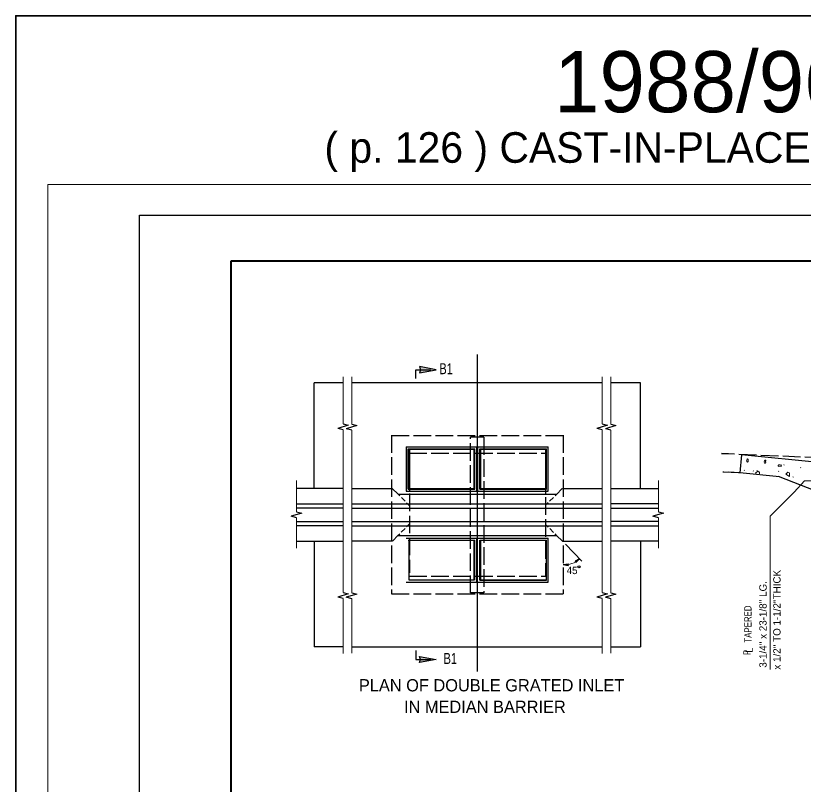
# Model space of a CAD drawing. Extents: x 444 to 815, y -532 to -224.
# Drawn here: x 444.2 to 573, y -395.4 to -269.8 of the extents above; entities that cross this region are included whole.
import ezdxf

# ---------------------------------------------------------------- set-up
doc = ezdxf.new("R2010")
doc.units = 0
doc.header["$LTSCALE"] = 0.48
doc.linetypes.add('LONG_DASHED', pattern=[7.5, 6, -1.5])
for name, color, linetype, lineweight in [('1', 7, 'Continuous', 13), ('10', 7, 'Continuous', 13), ('15', 7, 'Continuous', 25), ('16', 7, 'Continuous', 25)]:
    doc.layers.add(name, color=color, linetype=linetype, lineweight=lineweight)

msp = doc.modelspace()

# ---------------------------------------------------------------- hatches: boundary and pattern name
at = {"layer": '1'}
for points in [[(510.2169, -328.1742), (512.9451, -327.6747), (510.2141, -327.1565), (510.3858, -327.6637)], [(510.2169, -374.536), (512.9451, -375.0356), (510.2141, -375.5538), (510.3858, -375.0466)]]:
    msp.add_hatch(color=256, dxfattribs=at).paths.add_polyline_path(points)

# ---------------------------------------------------------------- linework, layer by layer
for p, q in [((449.4589, -297.3782), (809.4589, -297.3782)), ((449.4589, -527.3782), (449.4589, -297.3782)), ((497.7412, -336.5248), (497.7412, -328.8374)), ((499.141, -336.5841), (499.141, -328.8374)), ((540.1077, -336.5248), (540.1077, -328.8374)), ((541.5074, -336.5841), (541.5074, -328.8374)), ((497.7412, -348.2428), (497.7412, -337.4794)), ((499.141, -347.2081), (499.141, -337.5387)), ((540.1077, -348.2428), (540.1077, -337.4794)), ((541.5074, -347.2081), (541.5074, -337.5387)), ((565.8119, -344.3846), (565.8178, -344.6724)), ((490.1248, -350.905), (490.1248, -345.7562)), ((549.2842, -350.905), (549.2842, -345.7562)), ((497.7412, -364.1052), (497.7412, -346.9502)), ((499.141, -364.1445), (499.141, -346.8125)), ((540.1077, -352.1291), (540.1077, -346.5867)), ((541.5074, -352.1809), (541.5074, -346.6385)), ((540.1077, -356.0827), (540.1077, -351.5121)), ((490.1248, -356.8438), (490.1248, -351.8728)), ((541.5074, -356.1345), (541.5074, -351.5639)), ((549.2842, -356.8438), (549.2842, -351.8728)), ((567.5891, -376.6527), (567.5775, -351.6102)), ((540.1077, -364.1052), (540.1077, -355.1418)), ((541.5074, -364.1445), (541.5074, -355.3143)), ((497.7412, -374.0659), (497.7412, -365.0731)), ((499.141, -373.9872), (499.141, -365.0927)), ((540.1077, -374.0659), (540.1077, -365.0731)), ((541.5074, -373.9872), (541.5074, -365.0927))]:
    msp.add_line(p, q, dxfattribs=at)
at = {"layer": '1', "lineweight": 40}
for p, q in [((479.4589, -309.8782), (804.4589, -309.8782)), ((479.4589, -514.8782), (479.4589, -309.8782))]:
    msp.add_line(p, q, dxfattribs=at)
at = {"layer": '1', "lineweight": 25}
for p, q in [((497.7412, -337.4779), (496.862, -337.2523)), ((499.1413, -337.5372), (498.2621, -337.3116)), ((540.1077, -337.4779), (539.2284, -337.2523)), ((541.5078, -337.5372), (540.6286, -337.3116)), ((560.7632, -341.4377), (559.6043, -341.3883)), ((562.8893, -341.5589), (562.5813, -344.5222)), ((577.5393, -343.0689), (562.8948, -341.5532)), ((559.9918, -344.3962), (559.8119, -344.3883)), ((562.5693, -344.5089), (559.8293, -344.3889)), ((561.7001, -344.4709), (560.7011, -344.4272)), ((562.5693, -344.5089), (562.3894, -344.501)), ((569.0793, -345.1989), (562.5808, -344.5231)), ((574.8993, -347.4385), (568.9408, -345.1471)), ((490.1248, -351.8581), (489.2457, -351.6325)), ((549.2842, -351.8581), (548.405, -351.6325)), ((536.4009, -358.5982), (535.6733, -358.9872)), ((536.4009, -358.5982), (535.8051, -359.169)), ((533.7463, -359.4917), (534.5683, -359.4197)), ((533.7463, -359.4917), (534.5572, -359.6442)), ((497.7412, -365.0583), (496.862, -364.8327)), ((499.141, -365.0975), (498.2618, -364.8719)), ((540.1077, -365.0583), (539.2284, -364.8327)), ((541.5074, -365.0975), (540.6283, -364.8719))]:
    msp.add_line(p, q, dxfattribs=at)
at = {"layer": '1', "linetype": 'LONG_DASHED', "lineweight": 25}
msp.add_line((586.8993, -342.5489), (559.6193, -341.3889), dxfattribs=at)
at = {"layer": '1', "lineweight": 35}
msp.add_lwpolyline([(814.9648, -269.7986), (444.2126, -269.7986), (444.2126, -531.8344), (814.9648, -531.8344)], close=True, dxfattribs=at)
at = {"layer": '1', "lineweight": 25}
for points in [[(464.4589, -522.3782), (464.4589, -302.3782), (809.4589, -302.3782)], [(497.7412, -336.5248), (498.5856, -336.7415), (496.862, -337.2523)], [(499.141, -336.5841), (499.9858, -336.8008), (498.2621, -337.3116)], [(540.1077, -336.5248), (540.9521, -336.7415), (539.2284, -337.2523)], [(541.5074, -336.5841), (542.3522, -336.8008), (540.6286, -337.3116)], [(490.1248, -350.905), (490.9693, -351.1217), (489.2457, -351.6325)], [(549.2842, -350.905), (550.1286, -351.1217), (548.405, -351.6325)], [(535.8051, -359.169), (535.7897, -359.0401), (535.6733, -358.9872)], [(534.5683, -359.4197), (534.4994, -359.53), (534.5572, -359.6442)], [(497.7412, -364.1052), (498.5856, -364.3219), (496.862, -364.8327)], [(499.141, -364.1445), (499.9854, -364.3612), (498.2618, -364.8719)], [(540.1077, -364.1052), (540.9521, -364.3219), (539.2284, -364.8327)], [(541.5074, -364.1445), (542.3518, -364.3612), (540.6283, -364.8719)]]:
    msp.add_lwpolyline(points, dxfattribs=at)
for points in [[(510.2169, -328.1742), (512.9451, -327.6747), (510.2141, -327.1565), (510.3858, -327.6637)], [(510.2169, -374.536), (512.9451, -375.0356), (510.2141, -375.5538), (510.3858, -375.0466)]]:
    msp.add_lwpolyline(points, close=True, dxfattribs=at)
at = {"layer": '1'}
for points in [[(563.6953, -342.5892), (563.7324, -342.4775), (563.7573, -342.3782), (563.8068, -342.3037), (563.8688, -342.2417), (563.9681, -342.2666), (563.993, -342.3657), (563.9434, -342.4402), (563.9434, -342.5394), (563.9557, -342.6265), (563.9434, -342.7131), (563.8812, -342.7752), (563.7944, -342.738), (563.7449, -342.6637)], [(566.5709, -342.7832), (566.6084, -342.6713), (566.6331, -342.5722), (566.6827, -342.4977), (566.7448, -342.4357), (566.8438, -342.4604), (566.8689, -342.5598), (566.8194, -342.6343), (566.8194, -342.7332), (566.8317, -342.8204), (566.8193, -342.9071), (566.7571, -342.969), (566.6704, -342.9319), (566.6205, -342.8577)], [(569.2178, -343.1735), (569.106, -343.2107), (569.0068, -343.2354), (568.9322, -343.2848), (568.8702, -343.3472), (568.8951, -343.4463), (568.9941, -343.4712), (569.0689, -343.4215), (569.1679, -343.4217), (569.2549, -343.4339), (569.3417, -343.4215), (569.4035, -343.3595), (569.3664, -343.2725), (569.2923, -343.2231)], [(569.8643, -343.242), (569.8209, -343.1687), (569.8209, -343.1652)], [(572.5858, -343.6993), (572.5126, -343.6558), (572.5093, -343.656)], [(563.369, -344.1503), (563.2958, -344.1068), (563.2925, -344.107)], [(564.8596, -344.2363), (564.7864, -344.1928), (564.7831, -344.193)], [(565.2524, -344.6187), (565.179, -344.5707), (565.5267, -344.273), (565.7747, -344.3969)], [(565.432, -344.1928), (565.3887, -344.1197), (565.3889, -344.1163)], [(568.9302, -344.2309), (568.9734, -344.3041), (568.9735, -344.3074)], [(570.7324, -344.5344), (570.7444, -345.1422), (570.0995, -344.7202), (570.4468, -344.4223), (570.6949, -344.5465)], [(575.3493, -345.8189), (573.1893, -345.8189), (571.4893, -347.6589), (567.5775, -351.6102)], [(571.3654, -345.2329), (571.2923, -345.1894), (571.2889, -345.1896)]]:
    msp.add_lwpolyline(points, dxfattribs=at)
at = {"layer": '10'}
msp.add_line((534.094, -356.1996), (536.7868, -358.9788), dxfattribs=at)
at = {"layer": '10', "lineweight": 25}
for points in [[(509.6042, -329.1247), (509.6042, -327.6656), (512.0784, -327.6656)], [(509.6042, -373.5856), (509.6042, -375.0447), (512.0784, -375.0447)]]:
    msp.add_lwpolyline(points, dxfattribs=at)
at = {"layer": '10'}
msp.add_ellipse((534.3079, -356.3588), major_axis=(-0.6, -3.1055), ratio=0.951779, start_param=6.28318531, end_param=7.25853328, dxfattribs=at)
at = {"layer": '15'}
for p, q in [((519.6868, -325.8732), (519.6868, -325.1532)), ((519.6868, -376.9932), (519.6868, -325.1676)), ((497.7412, -329.7972), (493.018, -329.7972)), ((493.018, -347.07), (493.018, -329.7972)), ((540.1077, -329.7972), (499.1236, -329.7972)), ((546.37, -329.7972), (541.6036, -329.7972)), ((546.37, -346.9836), (546.37, -329.8044)), ((508.0732, -340.2948), (519.5904, -340.2948)), ((508.0876, -347.4948), (508.0876, -340.2965)), ((508.39, -347.178), (508.39, -340.6075)), ((508.39, -340.6116), (519.2795, -340.6116)), ((508.4764, -340.698), (508.4764, -347.0872)), ((519.19, -340.698), (508.4819, -340.698)), ((508.5772, -340.7268), (508.5772, -341.8068)), ((519.19, -347.0916), (519.19, -340.7025)), ((519.2764, -347.178), (519.2764, -340.6075)), ((519.5932, -347.4948), (519.5932, -340.2965)), ((519.7732, -340.2948), (531.2904, -340.2948)), ((519.7732, -347.4948), (519.7732, -340.2965)), ((520.09, -347.178), (520.09, -340.6075)), ((520.09, -340.6116), (530.9795, -340.6116)), ((520.1764, -340.698), (520.1764, -347.0872)), ((530.89, -340.698), (520.1819, -340.698)), ((530.9764, -347.178), (530.9764, -340.6075)), ((531.2932, -347.4948), (531.2932, -340.2965)), ((530.8468, -341.2884), (530.8468, -342.3684)), ((508.5772, -342.5268), (508.5772, -344.6868)), ((530.8468, -343.0812), (530.8468, -345.2412)), ((508.5772, -345.4068), (508.5772, -347.5668)), ((530.8468, -345.9612), (530.8468, -348.1212)), ((497.7412, -347.07), (490.1236, -347.07)), ((499.1812, -347.07), (505.7547, -347.07)), ((506.7412, -348.0132), (505.7764, -347.0772)), ((508.0732, -347.4948), (519.5904, -347.4948)), ((508.39, -347.178), (519.2795, -347.178)), ((508.4764, -347.0916), (519.1844, -347.0916)), ((519.7732, -347.4948), (531.2904, -347.4948)), ((520.09, -347.178), (530.9795, -347.178)), ((520.1764, -347.0916), (530.8844, -347.0916)), ((532.6468, -348.042), (533.5828, -347.0772)), ((533.6032, -347.07), (540.1077, -347.07)), ((541.5074, -347.07), (549.2572, -347.07)), ((506.7268, -348.006), (532.6468, -348.006)), ((506.7412, -348.0132), (507.0004, -348.2724)), ((507.2596, -348.5316), (507.8644, -349.1508)), ((532.1284, -348.5604), (531.5093, -349.1652)), ((532.6468, -348.042), (532.3876, -348.3012)), ((490.1308, -349.59), (497.7484, -349.59)), ((499.1812, -349.59), (540.1077, -349.59)), ((508.1092, -349.41), (508.5412, -349.842)), ((531.2501, -349.4099), (530.8469, -349.8131)), ((549.2572, -349.59), (541.5074, -349.59)), ((497.7412, -350.31), (490.138, -350.31)), ((499.1812, -350.31), (540.1077, -350.31)), ((541.5074, -350.31), (549.2572, -350.31)), ((490.1308, -352.47), (497.7484, -352.47)), ((499.1812, -352.47), (540.1077, -352.47)), ((549.2572, -352.47), (541.5074, -352.47)), ((497.7412, -353.19), (490.1236, -353.19)), ((499.1812, -353.19), (540.1077, -353.19)), ((507.2451, -354.2197), (507.8642, -353.6151)), ((508.1233, -353.3702), (508.5553, -352.9383)), ((531.2788, -353.3772), (530.8468, -352.9452)), ((532.1284, -354.2556), (531.5236, -353.6364)), ((541.5074, -353.19), (549.2572, -353.19)), ((506.7268, -354.738), (505.791, -355.7026)), ((506.7268, -354.738), (506.9859, -354.4788)), ((506.7268, -354.774), (532.6468, -354.774)), ((508.0732, -355.1988), (519.5904, -355.1988)), ((519.5932, -362.3988), (519.5932, -355.2005)), ((519.7732, -355.1988), (531.2904, -355.1988)), ((531.2932, -362.3988), (531.2932, -355.2005)), ((532.6468, -354.774), (532.3876, -354.5148)), ((532.6468, -354.774), (533.6116, -355.71)), ((490.138, -355.71), (497.7412, -355.71)), ((493.0108, -355.71), (493.0108, -372.99)), ((505.762, -355.71), (499.1799, -355.71)), ((508.39, -355.5156), (519.2795, -355.5156)), ((508.4764, -355.602), (508.4764, -361.9912)), ((519.19, -355.602), (508.4819, -355.602)), ((519.19, -361.9956), (519.19, -355.6065)), ((519.2764, -362.082), (519.2764, -355.5115)), ((520.09, -362.082), (520.09, -355.5115)), ((520.09, -355.5156), (530.9795, -355.5156)), ((520.1764, -355.602), (520.1764, -361.9912)), ((530.89, -355.602), (520.1819, -355.602)), ((530.9764, -362.082), (530.9764, -355.5115)), ((533.6116, -355.71), (540.1077, -355.71)), ((549.25, -355.71), (541.5074, -355.71)), ((546.3772, -355.71), (546.3772, -372.9887)), ((508.0732, -362.3988), (519.5904, -362.3988)), ((508.4764, -361.9956), (519.1844, -361.9956)), ((519.7732, -362.3988), (531.2904, -362.3988)), ((520.09, -362.082), (530.9795, -362.082)), ((520.1764, -361.9956), (530.8844, -361.9956)), ((519.6868, -369.0804), (519.6868, -363.6804)), ((519.6868, -370.434), (519.6868, -369.5268)), ((519.6868, -376.2804), (519.6868, -370.8804)), ((497.7412, -372.99), (493.0108, -372.99)), ((499.1812, -372.99), (540.1077, -372.99)), ((541.5074, -372.99), (546.3772, -372.99)), ((519.6868, -376.9932), (519.6868, -376.2732))]:
    msp.add_line(p, q, dxfattribs=at)
at = {"layer": '15', "linetype": 'LONG_DASHED'}
for p, q in [((505.6468, -338.3868), (505.6468, -364.3068)), ((505.6468, -338.394), (533.7268, -338.394)), ((533.7268, -338.3868), (533.7268, -364.3068)), ((520.7452, -338.6892), (518.5852, -338.6892)), ((508.5772, -340.7268), (508.5772, -360.8868)), ((530.89, -347.0916), (530.89, -340.7025)), ((508.5268, -341.2884), (530.8468, -341.2884)), ((530.8468, -341.2884), (530.8468, -361.434)), ((508.5268, -361.434), (530.8468, -361.434)), ((505.6468, -364.314), (533.7268, -364.314))]:
    msp.add_line(p, q, dxfattribs=at)
msp.add_lwpolyline([(520.7452, -338.6892), (520.7452, -364.1628), (518.5852, -364.1628), (518.5852, -338.6892)], dxfattribs=at)
at = {"layer": '15'}
msp.add_arc((536.3033, -359.8853), 0.1728, 0, 359.99998, dxfattribs=at)

# ---------------------------------------------------------------- texts
at = {"layer": '1'}
for s, p in [("x 1/2'' TO 1-1/2''THICK", (569.2668, -376.6892)), ("3-1/4'' x 23-1/8'' LG.", (566.9879, -376.3762))]:
    msp.add_text(s, height=1.2, rotation=90, dxfattribs=at).set_placement(p)
for s, width, p in [('TAPERED', 0.8, (564.5211, -372.2768)), ('L', 0.9, (564.7142, -373.9056)), ('P', 0.75, (564.3658, -374.2768))]:
    msp.add_text(s, height=1.2, rotation=90, dxfattribs=dict(at, width=width)).set_placement(p)
at = {"layer": '15'}
for s, height, p in [('1988/96 SPECS. - FINAL ENGLISH', 10, (532.22, -285.5727)), ('( p. 126 ) CAST-IN-PLACE MEDIAN BARRIER - ( MB-2-3 ) - FINAL ENGLISH ( 4/14/97 )', 5, (494.6796, -293.8342)), ('45', 1.2, (534.2828, -361.0763))]:
    msp.add_text(s, height=height, dxfattribs=at).set_placement(p)
at = {"layer": '15', "width": 0.75}
for p in [(513.4728, -328.3938), (514.1581, -375.7718)]:
    msp.add_text('B1', height=1.8, dxfattribs=at).set_placement(p)
at = {"layer": '16'}
for s, p in [('PLAN OF DOUBLE GRATED INLET', (500.3195, -380.2505)), ('IN MEDIAN BARRIER', (507.6927, -383.7723))]:
    msp.add_text(s, height=2, dxfattribs=at).set_placement(p)

doc.saveas('drawing.dxf')
